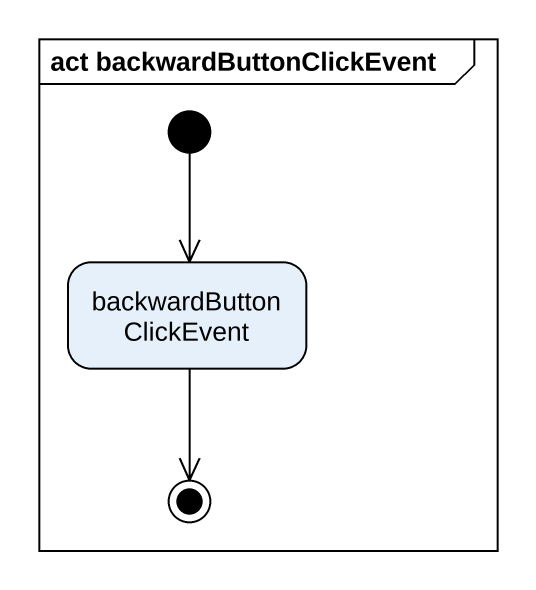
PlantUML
@startuml
mainframe act backwardButtonClickEvent
hide empty description
state backwardButtonClickEvent
[*] --> backwardButtonClickEvent
backwardButtonClickEvent --> [*]
@enduml
